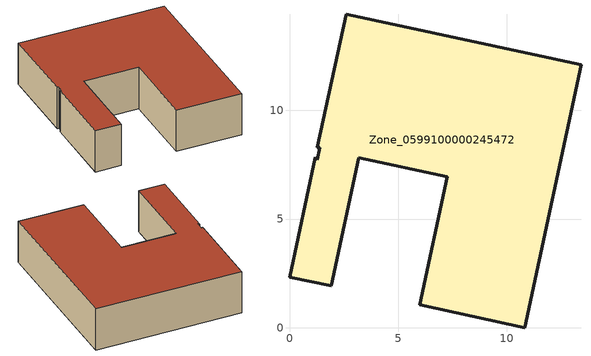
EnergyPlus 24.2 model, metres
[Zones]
Zone_0599100000245472
 floor ground (C_G): 0,2.32 1.19,7.83 1.27,7.73 1.4,8.27 1.29,8.3 2.6,14.42 13.41,12.09 10.83,0 5.99,1.06 7.25,6.95 3.17,7.82 1.91,1.93 z0
 wall outside (C_F): 13.41,12.09 2.6,14.42 1.29,8.3 1.4,8.27 1.27,7.73 1.19,7.83 0,2.32 1.91,1.93 3.17,7.82 7.25,6.95 5.99,1.06 10.83,0 13.41,12.09 z0:3.33
 roof outside (C_R): 1.19,7.83 0,2.32 1.91,1.93 3.17,7.82 7.25,6.95 5.99,1.06 10.83,0 13.41,12.09 2.6,14.42 1.29,8.3 1.4,8.27 1.27,7.73 z3.33
[BUILDING]
Pand.0599100000245472: North Axis=0; Terrain=City; Loads Convergence Tolerance Value=0.04; Temperature Convergence Tolerance Value=0.4; Solar Distribution=FullExterior; Maximum Number of Warmup Days=25; Minimum Number of Warmup Days=1
[Site:Location]
Rotterdam.The.Hague.AP_ZH_NLD Design_Conditions: Latitude=51.96; Longitude=4.45; Time Zone=1; Elevation=-4.5
[SITE:GROUNDTEMPERATURE:BUILDINGSURFACE]
18, 18, 18, 18, 18, 18, 18, 18, 18, 18, 18, 18
[MATERIAL] Thermal Absorptance=0.9; Solar Absorptance=0.7; Visible Absorptance=0.7
Name | Roughness | Thickness | Conductivity | Density | Specific Heat
G.TC.1975-1991 | MediumSmooth | 0.15 | 0.288461 | 540 | 1210
F.TC.1975-1991 | Rough | 0.3 | 0.230769 | 1920 | 840
R.TC.1975-1991 | MediumRough | 0.2 | 0.153846 | 1500 | 1000
[CONSTRUCTION]
C_G: G.TC.1975-1991
C_F: F.TC.1975-1991
C_R: R.TC.1975-1991
[ZONE]
Zone_0599100000245472: Type=1; Multiplier=1; Ceiling Height=Autocalculate; Volume=Autocalculate; Floor Area=autocalculate; Part of Total Floor Area=Yes
[ZONEINFILTRATION:DESIGNFLOWRATE]
Infil_Zone_0599100000245472: Zone or ZoneList or Space or SpaceList=Zone_0599100000245472; Schedule=AlwaysOn; Design Flow Rate Calculation Method=Flow/Area; Flow Rate per Floor Area=0.003; Constant Term Coefficient=1; Temperature Term Coefficient=0; Velocity Term Coefficient=0; Velocity Squared Term Coefficient=0
[HVACTEMPLATE:ZONE:IDEALLOADSAIRSYSTEM]
Zone_0599100000245472: Maximum Heating Supply Air Temperature=50; Minimum Cooling Supply Air Temperature=13; Maximum Heating Supply Air Humidity Ratio=0.0156; Minimum Cooling Supply Air Humidity Ratio=0.0077; Heating Limit=NoLimit; Cooling Limit=NoLimit; Dehumidification Control Type=ConstantSensibleHeatRatio; Cooling Sensible Heat Ratio=0.7; Dehumidification Setpoint=60; Humidification Control Type=None; Humidification Setpoint=30; Outdoor Air Method=None; Outdoor Air Flow Rate per Person=0.00944; Outdoor Air Flow Rate per Zone Floor Area=0; Outdoor Air Flow Rate per Zone=0; Demand Controlled Ventilation Type=None; Outdoor Air Economizer Type=NoEconomizer; Heat Recovery Type=None; Sensible Heat Recovery Effectiveness=0.7; Latent Heat Recovery Effectiveness=0.65
[ZONECONTROL:THERMOSTAT]
ThermostatControl_Zone_0599100000245472: Zone or ZoneList=Zone_0599100000245472; Control Type Schedule=DualSetpointControlType; Control 1=Thermostat_Zone_0599100000245472; Temperature Difference Between Cutout And Setpoint=0
[THERMOSTATSETPOINT:DUALSETPOINT]
Thermostat_Zone_0599100000245472: Heating Setpoint Temperature Schedule=HeatingSetpoint_Zone_0599100000245472; Cooling Setpoint Temperature Schedule=CoolingSetpoint_Zone_0599100000245472
[SCHEDULE:COMPACT]
HeatingSetpoint_Zone_0599100000245472: Through: 12/31, For: AllDays, Until: 24:00, 21
CoolingSetpoint_Zone_0599100000245472: Through: 12/31, For: AllDays, Until: 24:00, 24
DualSetpointControlType: Through: 12/31, For: AllDays, Until: 24:00, 4
AlwaysOn: Through: 12/31, For: AllDays, Until: 24:00, 1
